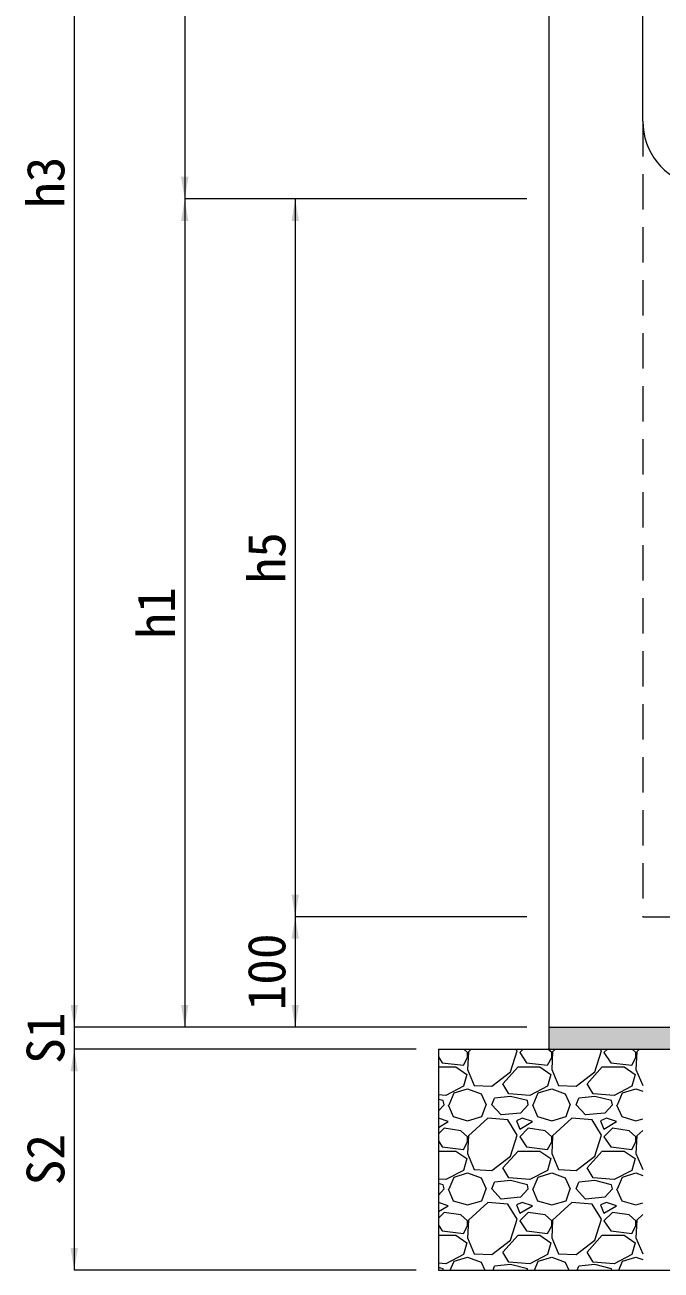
# Model space of a CAD drawing. Units: millimetres at full size; details may follow other scales. Extents: x 77586 to 117720, y -503 to 5664.
# Drawn here: x 93787 to 94363, y 1955 to 3083 of the extents above; entities that cross this region are included whole.
import ezdxf
from ezdxf.enums import TextEntityAlignment as Align

# ---------------------------------------------------------------- set-up
doc = ezdxf.new("R2010")
doc.units = ezdxf.units.MM
doc.header["$LTSCALE"] = 40
doc.linetypes.add('USER1', pattern=[1.2, 0.8, -0.4])
for name, color, linetype, lineweight in [('ハッチング', 7, 'Continuous', 5), ('寸法線', 7, 'Continuous', 9), ('本体', 2, 'Continuous', 13), ('舗装・基礎', 3, 'Continuous', 13)]:
    doc.layers.add(name, color=color, linetype=linetype, lineweight=lineweight)
doc.layers.add('ハッチング_砂', color=9, linetype='Continuous')
doc.styles.add('ＭＳ ゴシック', font='')
doc.styles.get('ＭＳ ゴシック').set_extended_font_data('MS Gothic')

# ---------------------------------------------------------------- blocks, each defined once
blk = doc.blocks.new('filled_arrow')
at = {"color": 0, "linetype": 'Continuous', "lineweight": -2}
blk.add_solid([(7.5, 1.25), (0, 0), (7.5, -1.25)], dxfattribs=at)

msp = doc.modelspace()

# ---------------------------------------------------------------- hatches: boundary and pattern name
at = {"layer": 'ハッチング_砂'}
msp.add_hatch(color=256, dxfattribs=at).paths.add_polyline_path([(94731.33, 2155.36), (94731.33, 2175.36), (94261.33, 2175.36), (94261.33, 2155.36)])

# ---------------------------------------------------------------- linework, layer by layer
at = {"layer": 'ハッチング'}
for p, q in [((94161.82, 2155.36), (94161.33, 2154.87)), ((94187.74, 2152.33), (94184.27, 2155.36)), ((94190.99, 2155.36), (94188.5, 2153.09)), ((94226.6, 2134.8), (94232.7, 2153.85)), ((94232.7, 2153.85), (94231.77, 2155.36)), ((94238.02, 2155.36), (94234.99, 2152.33)), ((94263.94, 2152.33), (94260.47, 2155.36)), ((94267.19, 2155.36), (94264.7, 2153.09)), ((94302.8, 2134.8), (94308.9, 2153.85)), ((94308.9, 2153.85), (94307.97, 2155.36)), ((94314.22, 2155.36), (94311.19, 2152.33)), ((94340.14, 2152.33), (94336.67, 2155.36)), ((94343.39, 2155.36), (94340.9, 2153.09)), ((94161.33, 2148.51), (94164.88, 2143.18)), ((94164.88, 2143.18), (94183.93, 2140.9)), ((94183.93, 2140.9), (94187.74, 2147.75)), ((94188.5, 2153.09), (94187.74, 2137.09)), ((94187.74, 2147.75), (94187.74, 2152.33)), ((94234.99, 2152.33), (94241.08, 2143.18)), ((94241.08, 2143.18), (94260.13, 2140.9)), ((94260.13, 2140.9), (94263.94, 2147.75)), ((94264.7, 2153.09), (94263.94, 2137.09)), ((94263.94, 2147.75), (94263.94, 2152.33)), ((94311.19, 2152.33), (94317.28, 2143.18)), ((94317.28, 2143.18), (94336.33, 2140.9)), ((94336.33, 2140.9), (94340.14, 2147.75)), ((94340.9, 2153.09), (94340.14, 2137.09)), ((94340.14, 2147.75), (94340.14, 2152.33)), ((94161.33, 2139.37), (94177.07, 2139.37)), ((94177.07, 2139.37), (94186.98, 2132.51)), ((94186.98, 2132.51), (94183.93, 2121.85)), ((94187.74, 2137.09), (94193.84, 2122.61)), ((94209.84, 2121.85), (94226.6, 2134.8)), ((94219.75, 2124.13), (94233.46, 2139.37)), ((94233.46, 2139.37), (94253.27, 2139.37)), ((94253.27, 2139.37), (94263.18, 2132.51)), ((94263.18, 2132.51), (94260.13, 2121.85)), ((94263.94, 2137.09), (94270.04, 2122.61)), ((94286.04, 2121.85), (94302.8, 2134.8)), ((94295.95, 2124.13), (94309.66, 2139.37)), ((94309.66, 2139.37), (94329.47, 2139.37)), ((94329.47, 2139.37), (94339.38, 2132.51)), ((94339.38, 2132.51), (94336.33, 2121.85)), ((94340.14, 2137.09), (94346.24, 2122.61)), ((94183.93, 2121.85), (94167.93, 2113.46)), ((94193.84, 2122.61), (94209.84, 2121.85)), ((94225.08, 2114.99), (94219.75, 2124.13)), ((94260.13, 2121.85), (94244.13, 2113.46)), ((94270.04, 2122.61), (94286.04, 2121.85)), ((94301.28, 2114.99), (94295.95, 2124.13)), ((94336.33, 2121.85), (94320.33, 2113.46)), ((94346.24, 2122.61), (94346.33, 2122.6)), ((94167.93, 2113.46), (94161.33, 2113.99)), ((94165.64, 2108.89), (94161.33, 2109.97)), ((94166.41, 2105.08), (94165.64, 2108.89)), ((94170.98, 2105.08), (94175.55, 2115.75)), ((94175.55, 2115.75), (94187.74, 2119.56)), ((94187.74, 2119.56), (94199.93, 2114.99)), ((94199.93, 2114.99), (94204.51, 2105.08)), ((94209.84, 2105.08), (94212.13, 2111.18)), ((94226.6, 2112.7), (94212.12, 2111.18)), ((94244.13, 2113.46), (94225.08, 2114.99)), ((94241.84, 2108.89), (94226.6, 2112.7)), ((94242.61, 2105.08), (94241.84, 2108.89)), ((94247.18, 2105.08), (94251.75, 2115.75)), ((94251.75, 2115.75), (94263.94, 2119.56)), ((94263.94, 2119.56), (94276.13, 2114.99)), ((94276.13, 2114.99), (94280.71, 2105.08)), ((94286.04, 2105.08), (94288.33, 2111.18)), ((94302.8, 2112.7), (94288.32, 2111.18)), ((94320.33, 2113.46), (94301.28, 2114.99)), ((94318.04, 2108.89), (94302.8, 2112.7)), ((94318.81, 2105.08), (94318.04, 2108.89)), ((94323.38, 2105.08), (94327.95, 2115.75)), ((94327.95, 2115.75), (94340.14, 2119.56)), ((94340.14, 2119.56), (94346.33, 2117.24)), ((94166.41, 2105.08), (94161.33, 2099.44)), ((94170.22, 2105.08), (94174.79, 2094.41)), ((94200.7, 2094.41), (94204.51, 2105.08)), ((94218.22, 2095.94), (94209.84, 2105.08)), ((94235.75, 2097.46), (94218.22, 2095.94)), ((94242.61, 2105.08), (94235.75, 2097.46)), ((94246.42, 2105.08), (94250.99, 2094.41)), ((94276.9, 2094.41), (94280.71, 2105.08)), ((94294.42, 2095.94), (94286.04, 2105.08)), ((94311.95, 2097.46), (94294.42, 2095.94)), ((94318.81, 2105.08), (94311.95, 2097.46)), ((94322.62, 2105.08), (94327.19, 2094.41)), ((94170.22, 2089.84), (94161.33, 2092.8)), ((94161.33, 2084.51), (94170.22, 2089.84)), ((94174.79, 2094.41), (94187.74, 2090.6)), ((94187.74, 2090.6), (94200.69, 2094.41)), ((94206.03, 2092.89), (94188.5, 2076.89)), ((94224.32, 2091.37), (94206.03, 2092.89)), ((94232.7, 2077.65), (94224.32, 2091.37)), ((94237.27, 2092.89), (94231.94, 2090.6)), ((94231.94, 2090.6), (94234.98, 2082.98)), ((94234.99, 2082.98), (94246.42, 2089.84)), ((94246.42, 2089.84), (94237.27, 2092.89)), ((94250.99, 2094.41), (94263.94, 2090.6)), ((94263.94, 2090.6), (94276.89, 2094.41)), ((94282.23, 2092.89), (94264.7, 2076.89)), ((94300.52, 2091.37), (94282.23, 2092.89)), ((94308.9, 2077.65), (94300.52, 2091.37)), ((94313.47, 2092.89), (94308.14, 2090.6)), ((94308.14, 2090.6), (94311.18, 2082.98)), ((94311.19, 2082.98), (94322.62, 2089.84)), ((94322.62, 2089.84), (94313.47, 2092.89)), ((94327.19, 2094.41), (94340.14, 2090.6)), ((94340.14, 2090.6), (94346.33, 2092.42)), ((94166.41, 2083.75), (94161.33, 2078.67)), ((94181.65, 2081.46), (94166.41, 2083.75)), ((94187.74, 2076.13), (94181.65, 2081.46)), ((94188.5, 2076.89), (94187.74, 2060.89)), ((94187.74, 2071.55), (94187.74, 2076.13)), ((94226.6, 2058.6), (94232.7, 2077.65)), ((94242.61, 2083.75), (94234.99, 2076.13)), ((94234.99, 2076.13), (94241.08, 2066.98)), ((94257.85, 2081.46), (94242.61, 2083.75)), ((94263.94, 2076.13), (94257.85, 2081.46)), ((94264.7, 2076.89), (94263.94, 2060.89)), ((94263.94, 2071.55), (94263.94, 2076.13)), ((94302.8, 2058.6), (94308.9, 2077.65)), ((94318.81, 2083.75), (94311.19, 2076.13)), ((94311.19, 2076.13), (94317.28, 2066.98)), ((94334.05, 2081.46), (94318.81, 2083.75)), ((94340.14, 2076.13), (94334.05, 2081.46)), ((94340.9, 2076.89), (94340.14, 2060.89)), ((94340.14, 2071.55), (94340.14, 2076.13)), ((94346.33, 2081.84), (94340.9, 2076.89)), ((94161.33, 2072.31), (94164.88, 2066.98)), ((94164.88, 2066.98), (94183.93, 2064.7)), ((94183.93, 2064.7), (94187.74, 2071.55)), ((94241.08, 2066.98), (94260.13, 2064.7)), ((94260.13, 2064.7), (94263.94, 2071.55)), ((94317.28, 2066.98), (94336.33, 2064.7)), ((94336.33, 2064.7), (94340.14, 2071.55)), ((94161.33, 2063.17), (94177.07, 2063.17)), ((94177.07, 2063.17), (94186.98, 2056.31)), ((94186.98, 2056.31), (94183.93, 2045.65)), ((94187.74, 2060.89), (94193.84, 2046.41)), ((94209.84, 2045.65), (94226.6, 2058.6)), ((94219.75, 2047.93), (94233.46, 2063.17)), ((94233.46, 2063.17), (94253.27, 2063.17)), ((94253.27, 2063.17), (94263.18, 2056.31)), ((94263.18, 2056.31), (94260.13, 2045.65)), ((94263.94, 2060.89), (94270.04, 2046.41)), ((94286.04, 2045.65), (94302.8, 2058.6)), ((94295.95, 2047.93), (94309.66, 2063.17)), ((94309.66, 2063.17), (94329.47, 2063.17)), ((94329.47, 2063.17), (94339.38, 2056.31)), ((94339.38, 2056.31), (94336.33, 2045.65)), ((94340.14, 2060.89), (94346.24, 2046.41)), ((94183.93, 2045.65), (94167.93, 2037.26)), ((94175.55, 2039.55), (94187.74, 2043.36)), ((94187.74, 2043.36), (94199.93, 2038.79)), ((94193.84, 2046.41), (94209.84, 2045.65)), ((94225.08, 2038.79), (94219.75, 2047.93)), ((94260.13, 2045.65), (94244.13, 2037.26)), ((94251.75, 2039.55), (94263.94, 2043.36)), ((94263.94, 2043.36), (94276.13, 2038.79)), ((94270.04, 2046.41), (94286.04, 2045.65)), ((94301.28, 2038.79), (94295.95, 2047.93)), ((94336.33, 2045.65), (94320.33, 2037.26)), ((94327.95, 2039.55), (94340.14, 2043.36)), ((94340.14, 2043.36), (94346.33, 2041.04)), ((94346.24, 2046.41), (94346.33, 2046.4)), ((94167.93, 2037.26), (94161.33, 2037.79)), ((94165.64, 2032.69), (94161.33, 2033.77)), ((94166.41, 2028.88), (94165.64, 2032.69)), ((94170.98, 2028.88), (94175.55, 2039.55)), ((94199.93, 2038.79), (94204.51, 2028.88)), ((94209.84, 2028.88), (94212.13, 2034.98)), ((94226.6, 2036.5), (94212.12, 2034.98)), ((94244.13, 2037.26), (94225.08, 2038.79)), ((94241.84, 2032.69), (94226.6, 2036.5)), ((94242.61, 2028.88), (94241.84, 2032.69)), ((94247.18, 2028.88), (94251.75, 2039.55)), ((94276.13, 2038.79), (94280.71, 2028.88)), ((94286.04, 2028.88), (94288.33, 2034.98)), ((94302.8, 2036.5), (94288.32, 2034.98)), ((94320.33, 2037.26), (94301.28, 2038.79)), ((94318.04, 2032.69), (94302.8, 2036.5)), ((94318.81, 2028.88), (94318.04, 2032.69)), ((94323.38, 2028.88), (94327.95, 2039.55)), ((94166.41, 2028.88), (94161.33, 2023.24)), ((94170.22, 2028.88), (94174.79, 2018.21)), ((94200.7, 2018.21), (94204.51, 2028.88)), ((94218.22, 2019.74), (94209.84, 2028.88)), ((94235.75, 2021.26), (94218.22, 2019.74)), ((94242.61, 2028.88), (94235.75, 2021.26)), ((94246.42, 2028.88), (94250.99, 2018.21)), ((94276.9, 2018.21), (94280.71, 2028.88)), ((94294.42, 2019.74), (94286.04, 2028.88)), ((94311.95, 2021.26), (94294.42, 2019.74)), ((94318.81, 2028.88), (94311.95, 2021.26)), ((94322.62, 2028.88), (94327.19, 2018.21)), ((94170.22, 2013.64), (94161.33, 2016.6)), ((94161.33, 2008.31), (94170.22, 2013.64)), ((94166.41, 2007.55), (94161.33, 2002.47)), ((94181.65, 2005.26), (94166.41, 2007.55)), ((94174.79, 2018.21), (94187.74, 2014.4)), ((94187.74, 2014.4), (94200.69, 2018.21)), ((94206.03, 2016.69), (94188.5, 2000.69)), ((94224.32, 2015.17), (94206.03, 2016.69)), ((94232.7, 2001.45), (94224.32, 2015.17)), ((94237.27, 2016.69), (94231.94, 2014.4)), ((94231.94, 2014.4), (94234.98, 2006.78)), ((94234.99, 2006.78), (94246.42, 2013.64)), ((94242.61, 2007.55), (94234.99, 1999.93)), ((94246.42, 2013.64), (94237.27, 2016.69)), ((94257.85, 2005.26), (94242.61, 2007.55)), ((94250.99, 2018.21), (94263.94, 2014.4)), ((94263.94, 2014.4), (94276.89, 2018.21)), ((94282.23, 2016.69), (94264.7, 2000.69)), ((94300.52, 2015.17), (94282.23, 2016.69)), ((94308.9, 2001.45), (94300.52, 2015.17)), ((94313.47, 2016.69), (94308.14, 2014.4)), ((94308.14, 2014.4), (94311.18, 2006.78)), ((94311.19, 2006.78), (94322.62, 2013.64)), ((94318.81, 2007.55), (94311.19, 1999.93)), ((94322.62, 2013.64), (94313.47, 2016.69)), ((94334.05, 2005.26), (94318.81, 2007.55)), ((94327.19, 2018.21), (94340.14, 2014.4)), ((94340.14, 2014.4), (94346.33, 2016.22)), ((94161.33, 1996.11), (94164.88, 1990.78)), ((94187.74, 1999.93), (94181.65, 2005.26)), ((94188.5, 2000.69), (94187.74, 1984.69)), ((94187.74, 1995.35), (94187.74, 1999.93)), ((94226.6, 1982.4), (94232.7, 2001.45)), ((94234.99, 1999.93), (94241.08, 1990.78)), ((94263.94, 1999.93), (94257.85, 2005.26)), ((94264.7, 2000.69), (94263.94, 1984.69)), ((94263.94, 1995.35), (94263.94, 1999.93)), ((94302.8, 1982.4), (94308.9, 2001.45)), ((94311.19, 1999.93), (94317.28, 1990.78)), ((94340.14, 1999.93), (94334.05, 2005.26)), ((94340.9, 2000.69), (94340.14, 1984.69)), ((94340.14, 1995.35), (94340.14, 1999.93)), ((94346.33, 2005.64), (94340.9, 2000.69)), ((94161.33, 1986.97), (94177.07, 1986.97)), ((94164.88, 1990.78), (94183.93, 1988.5)), ((94177.07, 1986.97), (94186.98, 1980.11)), ((94183.93, 1988.5), (94187.74, 1995.35)), ((94187.74, 1984.69), (94193.84, 1970.21)), ((94219.75, 1971.73), (94233.46, 1986.97)), ((94233.46, 1986.97), (94253.27, 1986.97)), ((94241.08, 1990.78), (94260.13, 1988.5)), ((94253.27, 1986.97), (94263.18, 1980.11)), ((94260.13, 1988.5), (94263.94, 1995.35)), ((94263.94, 1984.69), (94270.04, 1970.21)), ((94295.95, 1971.73), (94309.66, 1986.97)), ((94309.66, 1986.97), (94329.47, 1986.97)), ((94317.28, 1990.78), (94336.33, 1988.5)), ((94329.47, 1986.97), (94339.38, 1980.11)), ((94336.33, 1988.5), (94340.14, 1995.35)), ((94340.14, 1984.69), (94346.24, 1970.21)), ((94186.98, 1980.11), (94183.93, 1969.45)), ((94209.84, 1969.45), (94226.6, 1982.4)), ((94263.18, 1980.11), (94260.13, 1969.45)), ((94286.04, 1969.45), (94302.8, 1982.4)), ((94339.38, 1980.11), (94336.33, 1969.45)), ((94183.93, 1969.45), (94167.93, 1961.06)), ((94172.13, 1955.36), (94175.55, 1963.35)), ((94175.55, 1963.35), (94187.74, 1967.16)), ((94187.74, 1967.16), (94199.93, 1962.59)), ((94193.84, 1970.21), (94209.84, 1969.45)), ((94199.93, 1962.59), (94203.27, 1955.36)), ((94225.08, 1962.59), (94219.75, 1971.73)), ((94244.13, 1961.06), (94225.08, 1962.59)), ((94260.13, 1969.45), (94244.13, 1961.06)), ((94248.33, 1955.36), (94251.75, 1963.35)), ((94251.75, 1963.35), (94263.94, 1967.16)), ((94263.94, 1967.16), (94276.13, 1962.59)), ((94270.04, 1970.21), (94286.04, 1969.45)), ((94276.13, 1962.59), (94279.47, 1955.36)), ((94301.28, 1962.59), (94295.95, 1971.73)), ((94320.33, 1961.06), (94301.28, 1962.59)), ((94336.33, 1969.45), (94320.33, 1961.06)), ((94324.53, 1955.36), (94327.95, 1963.35)), ((94327.95, 1963.35), (94340.14, 1967.16)), ((94340.14, 1967.16), (94346.33, 1964.84)), ((94346.24, 1970.21), (94346.33, 1970.2)), ((94167.93, 1961.06), (94161.33, 1961.59)), ((94165.64, 1956.49), (94161.33, 1957.57)), ((94165.87, 1955.36), (94165.64, 1956.49)), ((94210.84, 1955.36), (94212.13, 1958.78)), ((94226.6, 1960.3), (94212.12, 1958.78)), ((94241.84, 1956.49), (94226.6, 1960.3)), ((94242.07, 1955.36), (94241.84, 1956.49)), ((94287.04, 1955.36), (94288.33, 1958.78)), ((94302.8, 1960.3), (94288.32, 1958.78)), ((94318.04, 1956.49), (94302.8, 1960.3)), ((94318.27, 1955.36), (94318.04, 1956.49))]:
    msp.add_line(p, q, dxfattribs=at)
at = {"layer": '寸法線'}
for p, q in [((93831.77, 3705.36), (93831.77, 2175.36)), ((93931.77, 3625.36), (93931.77, 2925.36)), ((94241.33, 2925.36), (93931.77, 2925.36)), ((93931.77, 2925.36), (93931.77, 2175.36)), ((94241.33, 2925.36), (93931.77, 2925.36)), ((94031.77, 2925.36), (94031.77, 2275.36)), ((94241.33, 2925.36), (94031.77, 2925.36)), ((94031.77, 2275.36), (94031.77, 2175.36)), ((94241.33, 2275.36), (94031.77, 2275.36)), ((94241.33, 2275.36), (94031.77, 2275.36)), ((93831.77, 2215.36), (93831.77, 2115.36)), ((94241.33, 2175.36), (93831.77, 2175.36)), ((94241.33, 2175.36), (93831.77, 2175.36)), ((94241.33, 2175.36), (93931.77, 2175.36)), ((94241.33, 2175.36), (94031.77, 2175.36)), ((94141.33, 2155.36), (93831.77, 2155.36)), ((93831.77, 2155.36), (93831.77, 1955.36)), ((94141.33, 2155.36), (93831.77, 2155.36)), ((94141.33, 1955.36), (93831.77, 1955.36))]:
    msp.add_line(p, q, dxfattribs=at)
at = {"layer": '本体', "lineweight": 20}
for p, q in [((94261.33, 3625.36), (94261.33, 2175.36)), ((94346.33, 2995.89), (94346.33, 3625.36)), ((94261.33, 2175.36), (94731.33, 2175.36))]:
    msp.add_line(p, q, dxfattribs=at)
at = {"layer": '本体', "linetype": 'USER1', "lineweight": 9}
for p, q in [((94346.33, 2995.89), (94346.33, 2275.36)), ((94346.33, 2275.36), (94646.33, 2275.36))]:
    msp.add_line(p, q, dxfattribs=at)
at = {"layer": '本体', "lineweight": 20}
msp.add_arc((94406.33, 2995.89), 60, 180, 256.6576, dxfattribs=at)
at = {"layer": '舗装・基礎'}
for p, q in [((94261.33, 2175.36), (94261.33, 2155.36)), ((94161.33, 2155.36), (94831.33, 2155.36)), ((94161.33, 2155.36), (94161.33, 1955.36)), ((94161.33, 1955.36), (94831.33, 1955.36))]:
    msp.add_line(p, q, dxfattribs=at)

# ---------------------------------------------------------------- block references
at = {"layer": '寸法線', "xscale": 2.67, "yscale": 2.67}
for p, rotation in [((93931.77, 2925.36), 90), ((93931.77, 2925.36), 270), ((94031.77, 2925.36), 270), ((94031.77, 2275.36), 90), ((94031.77, 2275.36), 270), ((93831.77, 2175.36), 90), ((93831.77, 2175.36), 90), ((93931.77, 2175.36), 90), ((94031.77, 2175.36), 90), ((93831.77, 2155.36), 270), ((93831.77, 2155.36), 270), ((93831.77, 1955.36), 90)]:
    msp.add_blockref('filled_arrow', p, dxfattribs=dict(at, rotation=rotation))

# ---------------------------------------------------------------- texts
at = {"layer": '寸法線', "style": 'ＭＳ ゴシック'}
for s, p in [('h3', (93805.77, 2940.36)), ('h5', (94005.77, 2600.36)), ('h1', (93905.77, 2550.36)), ('100', (94005.77, 2225.36)), ('S1', (93805.77, 2165.36)), ('S2', (93805.77, 2055.36))]:
    msp.add_text(s, height=34.18, rotation=90, dxfattribs=at).set_placement(p, align=Align.MIDDLE_CENTER)

doc.saveas('drawing.dxf')
